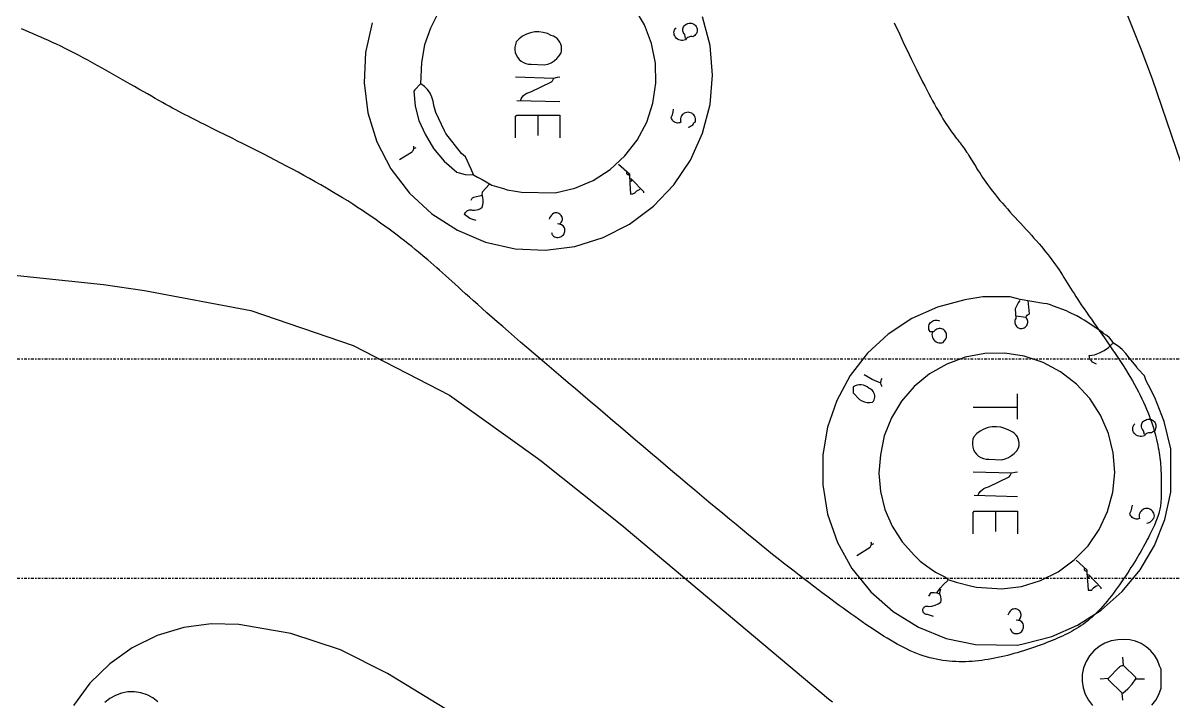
# Model space of a CAD drawing. Extents: x -68 to 722, y 3924 to 4942.
# Drawn here: x 190.8 to 274.7, y 4042.9 to 4092.4 of the extents above; entities that cross this region are included whole.
import ezdxf

# ---------------------------------------------------------------- set-up
doc = ezdxf.new("R2010")
doc.units = 0
doc.linetypes.add('$CONSTRUCTION', pattern=[0.3, 0.2, -0.05, 0, -0.05])
doc.layers.get('0').update_dxf_attribs({"linetype": 'CONTINUOUS'})
doc.layers.add('$CONSTRUCTION', color=254, linetype='$CONSTRUCTION')
doc.layers.add('Cavities', color=7, linetype='CONTINUOUS')

# ---------------------------------------------------------------- blocks, each defined once
blk = doc.blocks.new('*C1')
at = {"layer": 'Cavities', "color": 7, "linetype": 'CONTINUOUS'}
blk.add_lwpolyline([(254.27691, 4092.385085), (254.647735, 4091.581024), (254.829694, 4091.190587), (255.009033, 4090.808495), (255.185682, 4090.434925), (255.35957, 4090.070057), (255.530629, 4089.714069), (255.698788, 4089.367139), (255.863978, 4089.029445), (256.026129, 4088.701166), (256.185173, 4088.382481), (256.341038, 4088.073566), (256.493656, 4087.774602), (256.642957, 4087.485765), (256.788872, 4087.207235), (256.93133, 4086.93919), (257.070263, 4086.681808), (257.2056, 4086.435267), (257.337273, 4086.199746), (257.46521, 4085.975424), (257.709604, 4085.561086), (257.825965, 4085.371268), (257.938579, 4085.1924), (258.047645, 4085.023702), (258.153359, 4084.86439), (258.255918, 4084.713682), (258.35552, 4084.570796), (258.452361, 4084.434951), (258.546639, 4084.305363), (258.638551, 4084.18125), (258.728295, 4084.061831), (258.816066, 4083.946323), (258.902064, 4083.833944), (258.986483, 4083.723911), (259.069523, 4083.615443), (259.15138, 4083.507757), (259.232251, 4083.400071), (259.312333, 4083.291603), (259.391824, 4083.181571), (259.549821, 4082.953684), (259.628753, 4082.834396), (259.70808, 4082.711196), (259.788195, 4082.584086), (259.869494, 4082.453064), (259.95237, 4082.318132), (260.037218, 4082.179288), (260.124432, 4082.036533), (260.214406, 4081.889868), (260.307534, 4081.739291), (260.404212, 4081.584803), (260.504833, 4081.426405), (260.609792, 4081.264095), (260.719483, 4081.097874), (260.8343, 4080.927742), (260.954638, 4080.753699), (261.080891, 4080.575745), (261.213453, 4080.39388), (261.352718, 4080.208104), (261.652938, 4079.824818), (261.814483, 4079.627374), (261.983126, 4079.42641), (262.158079, 4079.222317), (262.338552, 4079.015486), (262.523757, 4078.806309), (262.712905, 4078.595176), (262.905209, 4078.382478), (263.099878, 4078.168607), (263.296124, 4077.953954), (263.493159, 4077.73891), (263.690194, 4077.523866), (263.88644, 4077.309213), (264.081109, 4077.095342), (264.273412, 4076.882644), (264.462561, 4076.671511), (264.647766, 4076.462333), (264.828239, 4076.255501), (265.003192, 4076.051408), (265.33338, 4075.652998), (265.487302, 4075.459302), (265.634125, 4075.268929), (265.77464, 4075.081294), (265.909633, 4074.895811), (266.039895, 4074.711892), (266.166214, 4074.52895), (266.289378, 4074.3464), (266.410175, 4074.163654), (266.529396, 4073.980125), (266.647828, 4073.795228), (266.76626, 4073.608376), (266.885481, 4073.418981), (267.006279, 4073.226457), (267.129443, 4073.030218), (267.255762, 4072.829676), (267.386024, 4072.624246), (267.521018, 4072.413341), (267.661533, 4072.196373), (267.962279, 4071.741904), (268.123825, 4071.503426), (268.292469, 4071.257712), (268.467422, 4071.005349), (268.647896, 4070.746924), (268.833102, 4070.483024), (269.022252, 4070.214235), (269.214556, 4069.941143), (269.409225, 4069.664337), (269.605473, 4069.384401), (269.802508, 4069.101923), (269.999544, 4068.81749), (270.195791, 4068.531687), (270.390461, 4068.245103), (270.582765, 4067.958323), (270.771914, 4067.671934), (270.957119, 4067.386523), (271.137593, 4067.102676), (271.312546, 4066.82098), (271.642735, 4066.266388), (271.796557, 4065.994567), (271.942691, 4065.726658), (272.081332, 4065.462659), (272.212677, 4065.202572), (272.336925, 4064.946396), (272.454272, 4064.69413), (272.564915, 4064.445776), (272.669052, 4064.201332), (272.766879, 4063.9608), (272.858594, 4063.724179), (272.944394, 4063.491469), (273.024476, 4063.26267), (273.099037, 4063.037782), (273.168275, 4062.816805), (273.232387, 4062.59974), (273.291569, 4062.386585), (273.34602, 4062.177342), (273.395936, 4061.972009), (273.482951, 4061.573078), (273.520445, 4061.379479), (273.554193, 4061.189791), (273.584393, 4061.004015), (273.61124, 4060.822149), (273.634933, 4060.644195), (273.655668, 4060.470151), (273.673643, 4060.300019), (273.689054, 4060.133798), (273.7021, 4059.971488), (273.712977, 4059.81309), (273.721882, 4059.658602), (273.729013, 4059.508025), (273.734567, 4059.36136), (273.73874, 4059.218606), (273.74173, 4059.079762), (273.743735, 4058.94483), (273.744951, 4058.813809), (273.745575, 4058.686699), (273.745838, 4058.444212), (273.745805, 4058.32877), (273.745575, 4058.216848), (273.744951, 4058.108055), (273.743735, 4058.002), (273.74173, 4057.898291), (273.73874, 4057.796538), (273.734567, 4057.696349), (273.729013, 4057.597334), (273.721882, 4057.499101), (273.712977, 4057.401258), (273.7021, 4057.303416), (273.689054, 4057.205183), (273.673643, 4057.106168), (273.655668, 4057.005979), (273.634933, 4056.904226), (273.61124, 4056.800517), (273.584393, 4056.694462), (273.554193, 4056.585668), (273.482951, 4056.358305), (273.441546, 4056.239017), (273.396199, 4056.115818), (273.346907, 4055.988708), (273.293673, 4055.857687), (273.236495, 4055.722754), (273.175373, 4055.583911), (273.110309, 4055.441157), (273.041301, 4055.294491), (272.96835, 4055.143915), (272.891455, 4054.989427), (272.810617, 4054.831028), (272.725836, 4054.668718), (272.637112, 4054.502497), (272.544444, 4054.332365), (272.447832, 4054.158322), (272.347278, 4053.980367), (272.24278, 4053.798502), (272.134339, 4053.612725), (271.905626, 4053.229438), (271.785387, 4053.032026), (271.661403, 4052.831289), (271.533869, 4052.627815), (271.402983, 4052.422189), (271.268943, 4052.214999), (271.131945, 4052.006831), (270.992187, 4051.798272), (270.849865, 4051.589908), (270.705177, 4051.382327), (270.558321, 4051.176114), (270.409493, 4050.971857), (270.25889, 4050.770143), (270.10671, 4050.571557), (269.95315, 4050.376686), (269.798406, 4050.186118), (269.642677, 4050.000439), (269.486159, 4049.820235), (269.32905, 4049.646094), (269.013845, 4049.318344), (268.856078, 4049.165746), (268.698113, 4049.02058), (268.539755, 4048.882453), (268.380805, 4048.750975), (268.221066, 4048.625755), (268.060341, 4048.506402), (267.898433, 4048.392524), (267.735146, 4048.283731), (267.57028, 4048.17963), (267.403641, 4048.079833), (267.235029, 4047.983946), (267.064249, 4047.891579), (266.891103, 4047.802341), (266.715394, 4047.715841), (266.536924, 4047.631688), (266.355497, 4047.54949), (266.170916, 4047.468857), (265.982982, 4047.389397), (265.596272, 4047.232432), (265.397166, 4047.154243), (265.194314, 4047.07625), (264.987913, 4046.998647), (264.77816, 4046.921632), (264.565253, 4046.845398), (264.349388, 4046.770143), (264.130763, 4046.69606), (263.909575, 4046.623347), (263.686021, 4046.552198), (263.460298, 4046.482809), (263.232604, 4046.415375), (263.003135, 4046.350093), (262.772088, 4046.287157), (262.539662, 4046.226764), (262.306052, 4046.169108), (262.071457, 4046.114385), (261.836073, 4046.062792), (261.600097, 4046.014522), (261.12716, 4045.92874), (260.890559, 4045.891617), (260.653959, 4045.858601), (260.417359, 4045.829887), (260.180759, 4045.805671), (259.944158, 4045.786148), (259.707558, 4045.771514), (259.470957, 4045.761965), (259.234357, 4045.757695), (258.997756, 4045.758901), (258.761156, 4045.765778), (258.524556, 4045.778522), (258.287955, 4045.797327), (258.051355, 4045.822391), (257.814754, 4045.853908), (257.578154, 4045.892073), (257.341553, 4045.937083), (257.104953, 4045.989133), (256.868353, 4046.048418), (256.395152, 4046.189478), (256.158519, 4046.271578), (255.921689, 4046.361305), (255.684465, 4046.458462), (255.446649, 4046.562856), (255.208045, 4046.674289), (254.968454, 4046.792566), (254.727681, 4046.917493), (254.485528, 4047.048872), (254.241797, 4047.18651), (253.996292, 4047.330209), (253.748815, 4047.479776), (253.499169, 4047.635013), (253.247157, 4047.795726), (252.992582, 4047.961719), (252.735247, 4048.132796), (252.474954, 4048.308763), (252.211506, 4048.489422), (251.944706, 4048.67458), (251.400263, 4049.057606), (251.122191, 4049.255181), (250.839782, 4049.457058), (250.552641, 4049.663629), (250.260374, 4049.875285), (249.962585, 4050.092415), (249.658882, 4050.315413), (249.348869, 4050.544668), (249.032153, 4050.780572), (248.708339, 4051.023517), (248.377032, 4051.273892), (248.037839, 4051.532089), (247.690364, 4051.7985), (247.334214, 4052.073515), (246.968995, 4052.357526), (246.594312, 4052.650923), (246.20977, 4052.954098), (245.814976, 4053.267441), (245.409535, 4053.591345), (244.565134, 4054.272397), (244.125551, 4054.630164), (243.674729, 4054.999077), (243.21326, 4055.378551), (242.741735, 4055.767998), (242.260747, 4056.166831), (241.770886, 4056.574464), (241.272744, 4056.990311), (240.766913, 4057.413784), (240.253984, 4057.844297), (239.734548, 4058.281263), (239.209198, 4058.724096), (238.678524, 4059.172208), (238.143117, 4059.625014), (237.603571, 4060.081927), (237.060475, 4060.54236), (236.514422, 4061.005725), (235.966003, 4061.471438), (235.415809, 4061.93891), (234.312464, 4062.876788), (233.760561, 4063.345987), (233.209644, 4063.814404), (232.660699, 4064.281257), (232.114711, 4064.745763), (231.572666, 4065.20714), (231.035551, 4065.664606), (230.50435, 4066.117379), (229.98005, 4066.564676), (229.463637, 4067.005716), (228.956097, 4067.439715), (228.458415, 4067.865893), (227.971577, 4068.283466), (227.496568, 4068.691652), (227.034376, 4069.08967), (226.585986, 4069.476736), (226.152383, 4069.85207), (225.734553, 4070.214888), (225.333482, 4070.564408), (224.585562, 4071.220427), (224.24029, 4071.525655), (223.913354, 4071.816216), (223.603375, 4072.093089), (223.308972, 4072.35725), (223.028765, 4072.609678), (222.761374, 4072.851351), (222.505418, 4073.083246), (222.259518, 4073.306342), (222.022294, 4073.521615), (221.792364, 4073.730044), (221.56835, 4073.932606), (221.34887, 4074.130279), (221.132545, 4074.324041), (220.917995, 4074.51487), (220.703839, 4074.703743), (220.488697, 4074.891639), (220.271189, 4075.079534), (220.049935, 4075.268408), (219.590668, 4075.652998), (219.350125, 4075.850476), (219.101694, 4076.051669), (218.845378, 4076.256381), (218.581174, 4076.464419), (218.309084, 4076.675585), (218.029107, 4076.889684), (217.741243, 4077.106521), (217.445493, 4077.3259), (217.141856, 4077.547626), (216.830332, 4077.771503), (216.510922, 4077.997335), (216.183625, 4078.224928), (215.848441, 4078.454085), (215.505371, 4078.68461), (215.154413, 4078.916309), (214.79557, 4079.148986), (214.428839, 4079.382446), (214.054221, 4079.616491), (213.281327, 4080.085561), (212.883246, 4080.320161), (212.478462, 4080.55437), (212.068157, 4080.787797), (211.653514, 4081.020051), (211.235717, 4081.25074), (210.815948, 4081.479474), (210.39539, 4081.705861), (209.975227, 4081.92951), (209.556641, 4082.150031), (209.140815, 4082.367031), (208.728933, 4082.580121), (208.322177, 4082.788908), (207.92173, 4082.993002), (207.528776, 4083.192012), (207.144497, 4083.385546), (206.770076, 4083.573213), (206.406697, 4083.754623), (206.055542, 4083.929383), (205.394637, 4084.257394), (205.086827, 4084.410057), (204.793409, 4084.55568), (204.513004, 4084.695045), (204.244233, 4084.828935), (203.985714, 4084.958131), (203.736067, 4085.083416), (203.493913, 4085.205572), (203.257872, 4085.325382), (203.026562, 4085.443627), (202.798604, 4085.56109), (202.572618, 4085.678553), (202.347223, 4085.796798), (202.12104, 4085.916607), (201.892687, 4086.038763), (201.660786, 4086.164048), (201.423956, 4086.293244), (201.180816, 4086.427133), (200.929987, 4086.566498), (200.399739, 4086.864783), (200.117954, 4087.025007), (199.825326, 4087.19227), (199.522838, 4087.365792), (199.211479, 4087.544789), (198.892233, 4087.728479), (198.566085, 4087.91608), (198.234023, 4088.10681), (197.897032, 4088.299887), (197.556097, 4088.494529), (197.212205, 4088.689952), (196.866341, 4088.885375), (196.519492, 4089.080017), (196.172642, 4089.273094), (195.826778, 4089.463824), (195.482886, 4089.651425), (195.141952, 4089.835115), (194.804961, 4090.014112), (194.472899, 4090.187634), (193.827506, 4090.515121), (193.515851, 4090.667784), (193.211295, 4090.813406), (192.913047, 4090.952771), (192.62032, 4091.08666), (192.332326, 4091.215856), (192.048274, 4091.341141), (191.767378, 4091.463297), (191.488847, 4091.583106), (191.211894, 4091.701351), (190.935729, 4091.818814), (190.659564, 4091.936277)], dxfattribs=at)

msp = doc.modelspace()

# ---------------------------------------------------------------- linework, layer by layer
at = {"layer": '$CONSTRUCTION'}
for p, q in [((61.839016, 4067.866978), (321.378693, 4067.866978)), ((61.839016, 4051.854237), (321.378693, 4051.854237))]:
    msp.add_line(p, q, dxfattribs=at)
at = {"color": 7, "linetype": 'CONTINUOUS'}
for p, q in [((272.274183, 4090.459384), (268.781462, 4099.191153)), ((273.094973, 4088.258979), (272.274183, 4090.459384)), ((277.892836, 4074.201879), (273.094973, 4088.258979)), ((229.898743, 4086.608674), (226.755294, 4086.695992)), ((228.327018, 4084.163779), (228.327018, 4085.64818)), ((219.245943, 4083.203284), (219.420579, 4083.290602)), ((188.944491, 4074.080856), (196.635288, 4073.286702)), ((196.635288, 4073.286702), (199.605324, 4072.847843)), ((199.605324, 4072.847843), (207.364661, 4071.394455)), ((207.364661, 4071.394455), (214.830935, 4068.830404)), ((263.865457, 4070.891491), (263.166913, 4070.978808)), ((214.830935, 4068.830404), (221.846068, 4065.209979)), ((221.846068, 4065.209979), (228.26153, 4060.609833)), ((263.254231, 4063.469487), (263.254231, 4065.303159)), ((260.023463, 4064.342664), (263.254231, 4064.342664)), ((228.26153, 4060.609833), (228.567143, 4060.391539)), ((228.567143, 4060.391539), (234.542316, 4055.631852)), ((263.254231, 4057.793838), (260.110781, 4057.881155)), ((261.682506, 4055.261625), (261.682506, 4056.746025)), ((234.542316, 4055.631852), (234.723064, 4055.458089)), ((234.723064, 4055.458089), (249.479811, 4043.058978)), ((252.601431, 4054.30113), (252.776067, 4054.388448)), ((271.898716, 4044.521549), (272.509942, 4044.521549)), ((249.479811, 4043.058978), (249.785424, 4042.840684))]:
    msp.add_line(p, q, dxfattribs=at)
for points in [[(221.061405, 4093.153964), (220.456127, 4092.001753), (220.035989, 4090.769911), (219.811065, 4089.487975), (219.726367, 4087.920884), (219.315797, 4087.490583), (219.245943, 4087.394533), (219.347213, 4086.312289), (219.623263, 4085.260954), (220.066732, 4084.26856), (220.687402, 4083.216252), (221.471547, 4082.279394), (222.398124, 4081.483126), (222.555296, 4081.430735), (223.005333, 4081.319929), (223.611844, 4081.282295), (223.895628, 4081.129489), (224.231803, 4080.950488), (224.927553, 4080.5318), (225.786063, 4080.295606), (226.062862, 4080.189951), (226.661863, 4080.10438), (227.10605, 4080.014617), (229.549471, 4079.97253)], [(229.549471, 4079.97253), (230.977821, 4080.307811), (232.328556, 4080.88062), (233.562493, 4081.67434), (234.643837, 4082.665948), (235.541221, 4083.826676), (236.228611, 4085.122855), (236.686067, 4086.516884), (236.90032, 4087.968324), (236.865154, 4089.43507), (236.58159, 4090.874575), (236.057852, 4092.245079), (235.309135, 4093.506827)], [(216.208195, 4092.390242), (215.723514, 4090.224492), (215.621446, 4088.007519), (215.90508, 4085.806396), (216.565835, 4083.687718), (217.583719, 4081.715586), (218.927938, 4079.949664), (220.557821, 4078.443381), (222.424058, 4077.242308), (224.470186, 4076.382784), (226.634301, 4075.890814), (228.850926, 4075.781281)], [(228.850926, 4075.781281), (230.993516, 4076.070398), (233.056997, 4076.715628), (234.982622, 4077.698602), (236.715569, 4078.991335), (238.206502, 4080.557023), (239.412974, 4082.351091), (240.300636, 4084.322462), (240.844218, 4086.415011), (241.028243, 4088.569165), (240.847472, 4090.723594), (240.307052, 4092.816962)], [(239.067136, 4091.236512), (239.001647, 4091.520294), (238.949589, 4091.578875), (238.907875, 4091.64522), (238.877643, 4091.717523), (238.859716, 4091.793815), (238.854582, 4091.872016), (238.862382, 4091.949996), (238.882902, 4092.025631), (238.915585, 4092.09686), (238.959539, 4092.161744), (239.013566, 4092.218513), (239.076196, 4092.265622), (239.145722, 4092.301787), (239.227352, 4092.338189), (239.314026, 4092.36001), (239.403161, 4092.3666), (239.492101, 4092.357762), (239.578197, 4092.33376), (239.658882, 4092.29531), (239.731751, 4092.243555), (239.794635, 4092.18004), (239.845658, 4092.106657), (239.883301, 4092.025592), (239.906441, 4091.939262), (239.914389, 4091.850238), (239.906908, 4091.761173), (239.884222, 4091.674722), (239.847006, 4091.593461), (239.796368, 4091.51981), (239.733819, 4091.455966), (239.661222, 4091.40383), (239.580741, 4091.364956), (239.507204, 4091.376616), (239.43275, 4091.376518), (239.359244, 4091.364666), (239.288532, 4091.341356), (239.222388, 4091.307173), (239.16247, 4091.262976), (239.110283, 4091.209872), (239.067136, 4091.149194), (238.968578, 4091.114494), (238.8656, 4091.096791), (238.761111, 4091.096586), (238.658064, 4091.113883), (238.55937, 4091.148194), (238.467816, 4091.19855), (238.385989, 4091.263528), (238.316201, 4091.341293), (238.269066, 4091.421018), (238.236488, 4091.507716), (238.219455, 4091.598752), (238.218486, 4091.691363), (238.233608, 4091.782737), (238.264364, 4091.870097), (238.309818, 4091.950792), (238.368592, 4092.022371)], [(228.763608, 4089.315523), (229.015822, 4089.375729), (229.25578, 4089.473999), (229.477775, 4089.607995), (229.676527, 4089.774531), (229.84731, 4089.969646), (229.986061, 4090.188699), (230.018666, 4090.347967), (230.025708, 4090.510386), (230.007012, 4090.671878), (229.963046, 4090.828391), (229.894914, 4090.975997), (229.804326, 4091.11099), (229.693555, 4091.229983), (229.565382, 4091.329988), (229.423024, 4091.408497), (229.270053, 4091.463538), (228.987224, 4091.597684), (228.686949, 4091.686128), (228.37656, 4091.726709), (228.06364, 4091.718437), (227.75583, 4091.661513), (227.460647, 4091.557329), (227.1853, 4091.408427), (226.936515, 4091.218445), (226.720366, 4090.992022), (226.65252, 4090.808097), (226.616917, 4090.615318), (226.614593, 4090.419293), (226.645615, 4090.225724), (226.709081, 4090.040242), (226.803145, 4089.868244), (226.92507, 4089.714732), (227.071309, 4089.584173), (227.237608, 4089.480365), (227.41913, 4089.406328), (227.610593, 4089.364215), (227.806428, 4089.355252), (228.763608, 4089.315523)], [(226.667976, 4088.442346), (229.462153, 4088.355028), (229.732838, 4088.41615), (229.898743, 4088.442346)], [(227.017248, 4086.695992), (227.078138, 4086.833318), (227.159045, 4086.959889), (227.258119, 4087.072807), (227.373093, 4087.169489), (227.501334, 4087.247722), (227.639909, 4087.305715), (227.785646, 4087.342143), (229.296248, 4088.075611), (229.364003, 4088.160971), (229.419642, 4088.254679), (229.462153, 4088.355028)], [(223.611844, 4081.282295), (223.419745, 4081.710152), (223.022448, 4082.61389), (222.738664, 4082.854014), (221.5817, 4084.316585), (221.481285, 4084.495586), (220.843863, 4085.831547), (220.699526, 4086.339037), (220.66378, 4086.655393), (220.5757, 4086.961336), (220.437761, 4087.248271), (220.253838, 4087.508139), (220.029097, 4087.73364), (219.769851, 4087.91844)], [(226.667976, 4083.989144), (226.667976, 4085.560862), (226.755294, 4085.64818), (229.898743, 4085.64818), (229.898743, 4083.989144)], [(239.241772, 4084.775003), (239.337125, 4084.795802), (239.427868, 4084.831726), (239.511619, 4084.881832), (239.586179, 4084.944805), (239.649591, 4085.018991), (239.700192, 4085.102444), (239.76568, 4085.124274), (239.788164, 4085.21672), (239.794464, 4085.311653), (239.784392, 4085.406259), (239.758246, 4085.497738), (239.716803, 4085.583378), (239.661288, 4085.660644), (239.593346, 4085.727246), (239.514991, 4085.781212), (239.428542, 4085.820944), (239.336561, 4085.845263), (239.241772, 4085.85345), (239.146983, 4085.845263), (239.055002, 4085.820944), (238.968554, 4085.781212), (238.890198, 4085.727246), (238.822256, 4085.660644), (238.766742, 4085.583378), (238.725298, 4085.497738), (238.699152, 4085.406259), (238.68908, 4085.311653), (238.69538, 4085.21672), (238.717864, 4085.124274), (238.641538, 4085.093055), (238.561023, 4085.07523), (238.478652, 4085.071315), (238.39681, 4085.081423), (238.317867, 4085.105262), (238.244109, 4085.142141), (238.177672, 4085.190992), (238.12048, 4085.250401), (238.074189, 4085.318646), (238.04014, 4085.393752), (238.01932, 4085.473544), (238.101216, 4085.670017), (238.159693, 4085.874686), (238.193956, 4086.084768)], [(218.198127, 4082.417425), (219.071307, 4082.941331), (219.121446, 4082.978996), (219.165123, 4083.023992), (219.201279, 4083.075229), (219.229035, 4083.131462), (219.247717, 4083.191323), (219.256871, 4083.253361), (219.256275, 4083.316068), (219.245943, 4083.37792)], [(234.177326, 4082.068155), (234.963189, 4081.369613), (234.989384, 4080.679803), (235.050507, 4079.885212), (235.138039, 4079.891352), (235.223525, 4079.911141), (235.304852, 4079.944089), (235.380006, 4079.989381), (235.447129, 4080.045897), (235.50456, 4080.112238), (235.749051, 4080.234483)], [(234.963189, 4081.282295), (234.940355, 4081.27679), (234.916919, 4081.275235), (234.893558, 4081.277675), (234.870949, 4081.28404), (234.849746, 4081.294145), (234.830563, 4081.307697), (234.813955, 4081.324306), (234.800402, 4081.343489), (234.790297, 4081.364692), (234.783932, 4081.387301), (234.781492, 4081.410661), (234.783047, 4081.434097), (234.788552, 4081.456931)], [(223.786481, 4077.964223), (223.554255, 4078.01891), (223.334517, 4078.111833), (223.133514, 4078.240351), (222.956959, 4078.400812), (222.979581, 4078.47084), (223.013634, 4078.536078), (223.058153, 4078.594676), (223.111874, 4078.644973), (223.173274, 4078.68554), (223.240611, 4078.715228), (223.311976, 4078.733195), (223.385343, 4078.73893), (223.458633, 4078.732272), (223.529766, 4078.713409), (223.678973, 4078.705889), (223.827246, 4078.72418), (223.970153, 4078.767736), (224.103422, 4078.835254), (224.223071, 4078.924718), (224.274135, 4079.095624), (224.299938, 4079.27212), (224.299938, 4079.450492), (224.274135, 4079.626988), (224.223071, 4079.797895), (224.262364, 4080.04675), (224.746979, 4080.583754)], [(236.011005, 4079.97253), (236.011005, 4080.059848), (235.120361, 4080.985415), (234.963189, 4081.020342)], [(234.963189, 4080.845707), (235.137825, 4080.845707), (235.137825, 4080.933025)], [(223.437208, 4079.448624), (223.452011, 4079.49578), (223.473957, 4079.540065), (223.502514, 4079.580404), (223.53699, 4079.615819), (223.576548, 4079.645449), (223.620227, 4079.668577), (224.223071, 4079.797895)], [(229.898743, 4077.70227), (229.955723, 4077.753183), (230.003352, 4077.812935), (230.040281, 4077.879832), (230.065462, 4077.951976), (230.078181, 4078.027322), (230.078078, 4078.103734), (230.065156, 4078.179046), (230.03978, 4078.251122), (230.002671, 4078.317918), (229.95488, 4078.377541), (229.897763, 4078.4283), (229.832939, 4078.468757), (229.762246, 4078.497763), (229.687688, 4078.514497), (229.611379, 4078.518484), (229.535484, 4078.509611), (229.462153, 4078.488129), (229.366995, 4078.424465), (229.282667, 4078.347024), (229.211145, 4078.257622), (229.154104, 4078.158353), (229.11288, 4078.051541)], [(229.287516, 4077.091046), (229.30152, 4077.026819), (229.324326, 4076.965166), (229.355492, 4076.907287), (229.39441, 4076.854309), (229.440323, 4076.807264), (229.51756, 4076.763165), (229.601113, 4076.732681), (229.688601, 4076.716678), (229.777535, 4076.715612), (229.865382, 4076.729515), (229.94964, 4076.757989), (230.027912, 4076.800225), (230.097968, 4076.85502), (230.157814, 4076.920813), (230.205746, 4076.995731), (230.240399, 4077.077642), (230.260787, 4077.164214), (230.266329, 4077.25298), (230.256868, 4077.341415), (230.232672, 4077.427001), (230.194431, 4077.507299), (230.143233, 4077.580025), (230.008744, 4077.637426), (229.868367, 4077.678369), (229.724107, 4077.70227)], [(263.254231, 4046.966444), (263.7729, 4047.090435), (265.758136, 4047.602506), (267.638507, 4048.419561), (269.367485, 4049.52138), (270.902285, 4050.880701), (272.20493, 4052.463887), (273.243185, 4054.231762), (273.991359, 4056.14058), (274.430939, 4058.143108), (274.430939, 4061.286545), (273.963525, 4063.287168), (273.269609, 4065.032474), (272.806823, 4065.931846), (272.636523, 4066.262856), (272.509942, 4066.612924), (272.051522, 4067.115001), (271.995013, 4067.175413), (271.949466, 4067.244468), (271.916179, 4067.320197), (271.396637, 4067.944519), (271.166844, 4068.263924), (270.897117, 4068.550405), (270.592122, 4068.799007), (270.257137, 4069.005429), (270.125168, 4069.214799), (269.962855, 4069.40163), (269.773983, 4069.561565), (269.562958, 4069.690872), (269.47564, 4069.77819), (268.126577, 4070.681928), (267.947575, 4070.782343), (267.582949, 4071.005753), (267.192274, 4071.179639), (266.999992, 4071.265158), (266.821172, 4071.376104), (265.882503, 4071.703545), (265.654546, 4071.805062), (265.414665, 4071.873821), (265.167543, 4071.90848), (263.444235, 4072.198462), (262.730322, 4072.375891), (260.722008, 4072.375891), (259.417476, 4072.164582), (257.426976, 4071.642618), (255.548275, 4070.802966), (253.831695, 4069.668117), (252.323215, 4068.26847), (251.063241, 4066.641514), (250.085523, 4064.830829), (249.416249, 4062.884915), (249.073346, 4060.855894), (249.061629, 4058.677008), (249.41994, 4056.527753), (250.137878, 4054.47051), (251.194607, 4052.564988), (252.559456, 4050.866494), (254.192811, 4049.424324), (256.047265, 4048.280336), (258.068995, 4047.467734), (260.199322, 4047.010103), (263.254231, 4046.966444)], [(263.428867, 4072.113938), (263.319719, 4071.961132), (263.079594, 4071.502714), (263.140717, 4070.812905), (263.10102, 4070.740356), (263.074511, 4070.662021), (263.061993, 4070.580274), (263.063845, 4070.497596), (263.080013, 4070.416493), (263.110005, 4070.339424), (263.152912, 4070.268726), (263.207432, 4070.206543), (263.271913, 4070.154762), (263.3444, 4070.114951), (263.422694, 4070.088318), (263.504421, 4070.075672), (263.587102, 4070.077395), (263.668231, 4070.093434), (263.745348, 4070.123305), (263.816113, 4070.1661), (263.878381, 4070.220523), (263.930265, 4070.284922), (263.970189, 4070.357346), (263.996945, 4070.435597), (264.00972, 4070.517304), (264.008128, 4070.599988), (263.992215, 4070.681142), (263.962466, 4070.758305), (263.919782, 4070.829137), (263.865457, 4070.891491), (263.915509, 4070.97095), (263.976793, 4071.042108), (264.047951, 4071.103391), (264.127411, 4071.153444), (264.040093, 4072.113938)], [(257.05465, 4069.843678), (257.029688, 4069.740895), (257.022539, 4069.635366), (257.03341, 4069.530155), (257.061987, 4069.428317), (257.107439, 4069.33281), (257.168446, 4069.246406), (257.243238, 4069.171615), (257.329642, 4069.110607), (257.42515, 4069.065156), (257.526988, 4069.036579), (257.632199, 4069.025708), (257.737729, 4069.032857), (257.840513, 4069.057819), (257.880477, 4069.13137), (257.931868, 4069.197445), (257.993319, 4069.254284), (258.039918, 4069.330393), (258.072603, 4069.413433), (258.090381, 4069.500885), (258.092714, 4069.590096), (258.07953, 4069.678357), (258.051231, 4069.762992), (258.008673, 4069.841433), (257.95315, 4069.911298), (257.886345, 4069.970467), (257.810285, 4070.017147), (257.72728, 4070.049919), (257.639846, 4070.067791), (257.550638, 4070.070218), (257.462362, 4070.057129), (257.377696, 4070.028919), (257.299211, 4069.986445), (257.229286, 4069.930996), (257.141968, 4069.843678), (256.880014, 4069.843678), (256.836149, 4069.9217), (256.805709, 4070.005872), (256.789524, 4070.093903), (256.788034, 4070.183398), (256.801279, 4070.271919), (256.8289, 4070.357058), (256.870143, 4070.436497), (256.923887, 4070.508073), (256.988669, 4070.569838), (257.062724, 4070.62011), (257.144038, 4070.657522), (257.230397, 4070.681054), (257.319449, 4070.690067), (257.408771, 4070.684314), (257.495932, 4070.663953), (257.578559, 4070.629538)], [(269.017221, 4067.486101), (268.915064, 4067.51929), (268.819333, 4067.568004), (268.73237, 4067.63105), (268.656303, 4067.706887), (268.592992, 4067.793658), (268.543987, 4067.88924), (268.510487, 4067.991294), (268.493312, 4068.097325), (268.871565, 4068.167236), (269.23599, 4068.290352), (269.579144, 4068.464156), (269.894019, 4068.685101), (270.174185, 4068.948672), (270.239673, 4068.970501)], [(262.119096, 4051.070376), (263.554165, 4051.256751), (264.937785, 4051.680724), (266.230909, 4052.330331), (267.397041, 4053.187237), (268.403273, 4054.227261), (269.221206, 4055.42105), (269.827758, 4056.734915), (270.205811, 4058.131776), (270.344695, 4059.572212), (270.240491, 4061.01557), (269.896139, 4062.421119), (269.321359, 4063.74919), (268.53237, 4064.962304), (267.55144, 4066.026224), (266.406252, 4066.910926), (265.129125, 4067.591442), (263.7561, 4068.048566), (262.325928, 4068.269398), (260.87897, 4068.247705), (259.45606, 4067.9841), (258.097356, 4067.486022), (256.841203, 4066.767528), (255.72305, 4065.848894), (254.795694, 4064.776725), (254.063279, 4063.563011), (253.546957, 4062.242805), (253.261642, 4060.854235), (253.157711, 4059.516491), (253.27027, 4058.179444), (253.596389, 4056.877903), (254.127579, 4055.64575), (254.850012, 4054.515061), (255.74488, 4053.515271), (256.15603, 4053.096864), (256.626792, 4052.746875), (257.288803, 4052.28962), (258.015149, 4051.943553), (258.189785, 4051.768917), (258.792279, 4051.576818), (259.942869, 4051.278628), (260.278694, 4051.211394), (262.119096, 4051.070376)], [(253.299975, 4066.089018), (252.663911, 4066.344954), (252.077523, 4066.700242)], [(253.387293, 4065.827065), (253.345232, 4065.908738), (253.316592, 4065.996027), (253.30209, 4066.086743), (253.30209, 4066.17861), (253.316592, 4066.269326), (253.345232, 4066.356615), (253.387293, 4066.438289)], [(252.688749, 4064.691935), (252.751796, 4064.775652), (252.800323, 4064.868542), (252.833025, 4064.968111), (252.849026, 4065.071685), (252.847894, 4065.17648), (252.82966, 4065.279684), (252.794814, 4065.378524), (252.744293, 4065.470344), (252.679452, 4065.55268), (252.602033, 4065.623319), (252.514116, 4065.680364), (252.418063, 4065.722284), (252.299106, 4065.817176), (252.166113, 4065.891123), (252.022736, 4065.942095), (251.87291, 4065.968693), (251.720749, 4065.970187), (251.570429, 4065.946535), (251.426079, 4065.898387), (251.29166, 4065.827065), (251.29166, 4065.390476), (251.75008, 4064.8884), (251.920038, 4064.788986), (252.103767, 4064.71819), (252.296489, 4064.677854), (252.493189, 4064.669025), (252.688749, 4064.691935)], [(262.119096, 4060.500686), (262.36999, 4060.56386), (262.608683, 4060.663683), (262.829855, 4060.797929), (263.028576, 4060.963605), (263.200417, 4061.15702), (263.341549, 4061.373863), (263.374153, 4061.533131), (263.381196, 4061.695549), (263.3625, 4061.857041), (263.318534, 4062.013554), (263.250402, 4062.16116), (263.159814, 4062.296153), (263.049043, 4062.415146), (262.92087, 4062.515151), (262.778511, 4062.59366), (262.625541, 4062.648701), (262.342712, 4062.782847), (262.042436, 4062.871291), (261.732048, 4062.911872), (261.419128, 4062.9036), (261.111317, 4062.846677), (260.816134, 4062.742492), (260.540788, 4062.59359), (260.292002, 4062.403608), (260.075854, 4062.177185), (260.008008, 4061.993261), (259.972405, 4061.800482), (259.970081, 4061.604456), (260.001103, 4061.410887), (260.064569, 4061.225405), (260.158633, 4061.053407), (260.280557, 4060.899896), (260.426797, 4060.769337), (260.593096, 4060.665529), (260.774618, 4060.591491), (260.966081, 4060.549379), (261.161916, 4060.540415), (262.119096, 4060.500686)], [(272.509942, 4062.334357), (272.444453, 4062.61814), (272.392395, 4062.67672), (272.350681, 4062.743066), (272.320449, 4062.815369), (272.302522, 4062.89166), (272.297388, 4062.969861), (272.305188, 4063.047842), (272.325708, 4063.123477), (272.358391, 4063.194706), (272.402344, 4063.259589), (272.456372, 4063.316359), (272.519002, 4063.363468), (272.588528, 4063.399633), (272.670158, 4063.436035), (272.756832, 4063.457856), (272.845967, 4063.464446), (272.934907, 4063.455608), (273.021003, 4063.431606), (273.101687, 4063.393155), (273.174557, 4063.341401), (273.237441, 4063.277886), (273.288464, 4063.204503), (273.326106, 4063.123438), (273.349247, 4063.037107), (273.357195, 4062.948083), (273.349714, 4062.859019), (273.327028, 4062.772568), (273.289811, 4062.691306), (273.239174, 4062.617656), (273.176625, 4062.553812), (273.104028, 4062.501676), (273.023546, 4062.462802), (272.95001, 4062.474461), (272.875555, 4062.474364), (272.80205, 4062.462511), (272.731338, 4062.439201), (272.665194, 4062.405019), (272.605276, 4062.360821), (272.553089, 4062.307717), (272.509942, 4062.24704), (272.411383, 4062.21234), (272.308405, 4062.194637), (272.203917, 4062.194431), (272.10087, 4062.211728), (272.002176, 4062.246039), (271.910622, 4062.296395), (271.828795, 4062.361373), (271.759007, 4062.439138), (271.711872, 4062.518864), (271.679294, 4062.605561), (271.662261, 4062.696598), (271.661291, 4062.789209), (271.676414, 4062.880582), (271.70717, 4062.967943), (271.752624, 4063.048638), (271.811398, 4063.120216)], [(260.023463, 4059.627509), (262.81764, 4059.540191), (263.088326, 4059.601314), (263.254231, 4059.627509)], [(260.372736, 4057.881155), (260.448675, 4058.038227), (260.549882, 4058.180338), (260.673489, 4058.303463), (260.815995, 4058.404114), (260.973363, 4058.479439), (261.141134, 4058.527306), (262.651736, 4059.260775), (262.719491, 4059.346135), (262.77513, 4059.439843), (262.81764, 4059.540191)], [(272.684578, 4055.872848), (272.779931, 4055.893648), (272.870674, 4055.929572), (272.954425, 4055.979678), (273.028985, 4056.04265), (273.092397, 4056.116837), (273.142998, 4056.20029), (273.208486, 4056.222119), (273.23097, 4056.314566), (273.23727, 4056.409498), (273.227197, 4056.504105), (273.201052, 4056.595583), (273.159608, 4056.681224), (273.104093, 4056.75849), (273.036152, 4056.825092), (272.957796, 4056.879058), (272.871348, 4056.918789), (272.779367, 4056.943109), (272.684578, 4056.951296), (272.589789, 4056.943109), (272.497808, 4056.918789), (272.411359, 4056.879058), (272.333004, 4056.825092), (272.265062, 4056.75849), (272.209547, 4056.681224), (272.168104, 4056.595583), (272.141958, 4056.504105), (272.131886, 4056.409498), (272.138186, 4056.314566), (272.16067, 4056.222119), (272.084343, 4056.190901), (272.003829, 4056.173076), (271.921458, 4056.169161), (271.839616, 4056.179269), (271.760673, 4056.203108), (271.686915, 4056.239987), (271.620478, 4056.288838), (271.563286, 4056.348246), (271.516995, 4056.416492), (271.482946, 4056.491598), (271.462125, 4056.57139), (271.544022, 4056.767863), (271.602499, 4056.972531), (271.636762, 4057.182614)], [(260.023463, 4055.086989), (260.023463, 4056.658708), (260.110781, 4056.746025), (263.254231, 4056.746025), (263.254231, 4055.086989)], [(251.553614, 4053.515271), (252.514113, 4054.126495), (252.54854, 4054.167854), (252.576413, 4054.213887), (252.597106, 4054.263562), (252.610158, 4054.315768), (252.615276, 4054.369337), (252.612345, 4054.423071), (252.601431, 4054.475765)], [(267.532814, 4053.166), (268.318676, 4052.467459), (268.344872, 4051.777649), (268.367662, 4051.677321), (268.405994, 4050.983058), (268.667948, 4050.983058), (268.733173, 4051.076769), (268.81117, 4051.16015), (268.900326, 4051.231475), (268.998795, 4051.289266), (269.104539, 4051.332329)], [(268.318676, 4052.380141), (268.295843, 4052.374636), (268.272407, 4052.373081), (268.249046, 4052.375521), (268.226437, 4052.381885), (268.205234, 4052.39199), (268.186051, 4052.405543), (268.169442, 4052.422151), (268.15589, 4052.441334), (268.145785, 4052.462537), (268.13942, 4052.485146), (268.13698, 4052.508507), (268.138535, 4052.531943), (268.14404, 4052.554776)], [(269.366493, 4051.070376), (269.366493, 4051.157693), (268.475849, 4052.083261), (268.318676, 4052.118188)], [(268.318676, 4051.943553), (268.493312, 4051.943553), (268.493312, 4052.03087)], [(257.141968, 4049.062069), (256.696646, 4049.210509), (256.643753, 4049.209759), (256.591525, 4049.218161), (256.541535, 4049.235461), (256.495287, 4049.261141), (256.454172, 4049.294426), (256.419428, 4049.334315), (256.3921, 4049.379609), (256.373011, 4049.428943), (256.362734, 4049.480834), (256.361579, 4049.53372), (256.369581, 4049.586011), (256.386499, 4049.636131), (256.411824, 4049.682574), (256.444794, 4049.723942), (256.484416, 4049.75899), (256.529499, 4049.786664), (256.578687, 4049.80613), (256.630498, 4049.816804), (256.683374, 4049.818363), (256.735724, 4049.810761), (256.785973, 4049.794228), (257.022553, 4049.817371), (257.252143, 4049.87897), (257.468534, 4049.97736), (257.665877, 4050.109881), (257.689502, 4050.234559), (257.69238, 4050.361424), (257.674434, 4050.487045), (257.636149, 4050.608029), (257.578559, 4050.721105), (257.665877, 4051.070376)], [(257.403922, 4050.808423), (257.627657, 4051.132424), (257.891058, 4051.425091), (258.189785, 4051.681599)], [(256.792696, 4050.54647), (256.967332, 4050.808423), (257.174587, 4050.809012), (257.379759, 4050.779702), (257.578559, 4050.721105)], [(263.341549, 4048.800116), (263.398528, 4048.851029), (263.446158, 4048.910781), (263.483087, 4048.977677), (263.508268, 4049.049821), (263.520987, 4049.125168), (263.520884, 4049.20158), (263.507961, 4049.276891), (263.482586, 4049.348967), (263.445476, 4049.415764), (263.397686, 4049.475387), (263.340569, 4049.526146), (263.275745, 4049.566602), (263.205051, 4049.595609), (263.130494, 4049.612342), (263.054185, 4049.616329), (262.978289, 4049.607456), (262.904958, 4049.585975), (262.809801, 4049.52231), (262.725473, 4049.44487), (262.653951, 4049.355468), (262.59691, 4049.256198), (262.555686, 4049.149387)], [(262.730322, 4048.188892), (262.744326, 4048.124665), (262.767132, 4048.063011), (262.798298, 4048.005133), (262.837216, 4047.952155), (262.883129, 4047.905109), (262.960366, 4047.861011), (263.043919, 4047.830526), (263.131407, 4047.814523), (263.220341, 4047.813458), (263.308187, 4047.82736), (263.392446, 4047.855835), (263.470718, 4047.898071), (263.540774, 4047.952865), (263.60062, 4048.018658), (263.648552, 4048.093577), (263.683205, 4048.175488), (263.703593, 4048.262059), (263.709135, 4048.350826), (263.699674, 4048.439261), (263.675478, 4048.524846), (263.637237, 4048.605145), (263.586039, 4048.677871), (263.45155, 4048.735272), (263.311172, 4048.776215), (263.166913, 4048.800116)], [(222.389392, 4041.814701), (217.34241, 4044.905747), (213.916099, 4046.622399), (210.277307, 4047.824773), (206.502749, 4048.487518), (204.48134, 4048.534216), (202.478282, 4048.258477), (200.544678, 4047.667338), (198.729858, 4046.775879), (197.080124, 4045.606844), (195.637565, 4044.190059), (194.438983, 4042.561668)], [(273.061804, 4042.588836), (273.347906, 4042.96412), (273.573205, 4043.378766), (273.732394, 4043.823008), (273.732394, 4045.220091), (273.618881, 4045.473312), (273.458232, 4045.874377), (273.236207, 4046.245006), (272.95839, 4046.575882), (272.631764, 4046.858685), (272.264543, 4047.086304), (271.86596, 4047.253017), (271.446035, 4047.354632), (271.015328, 4047.388593), (270.584667, 4047.354048), (270.100964, 4047.273991), (269.638233, 4047.111947), (269.210263, 4046.872744), (268.829802, 4046.563508), (268.508187, 4046.193453), (268.255001, 4045.773605), (268.077786, 4045.316471), (267.981822, 4044.835673), (267.969969, 4044.345535), (268.042579, 4043.86066), (268.19749, 4043.395495), (268.430086, 4042.963899), (268.733437, 4042.578731)], [(270.938217, 4043.473737), (271.301709, 4043.781581), (271.62358, 4044.132712), (271.898716, 4044.521549), (271.898716, 4044.608867), (270.981003, 4045.488156), (270.938217, 4046.093267)], [(269.279175, 4044.521549), (269.884289, 4044.564335), (270.654434, 4045.329238), (270.690575, 4045.371282), (270.732475, 4045.407591), (270.779233, 4045.437384), (270.829844, 4045.460021), (270.883221, 4045.475015), (270.938217, 4045.482044)], [(270.938217, 4042.949831), (270.895781, 4043.466664), (269.890401, 4044.434231), (269.890401, 4044.521549)], [(200.594757, 4042.834732), (200.218591, 4043.122745), (199.79974, 4043.34414), (199.349884, 4043.49274), (198.881571, 4043.564403), (198.407863, 4043.557128), (197.941971, 4043.471119), (197.496891, 4043.308775), (197.085035, 4043.074623), (196.717891, 4042.775195)]]:
    msp.add_lwpolyline(points, dxfattribs=at)

# ---------------------------------------------------------------- block references
at = {"layer": 'Cavities', "color": 7, "linetype": 'CONTINUOUS'}
msp.add_blockref('*C1', (0, 0), dxfattribs=at)

doc.saveas('drawing.dxf')
